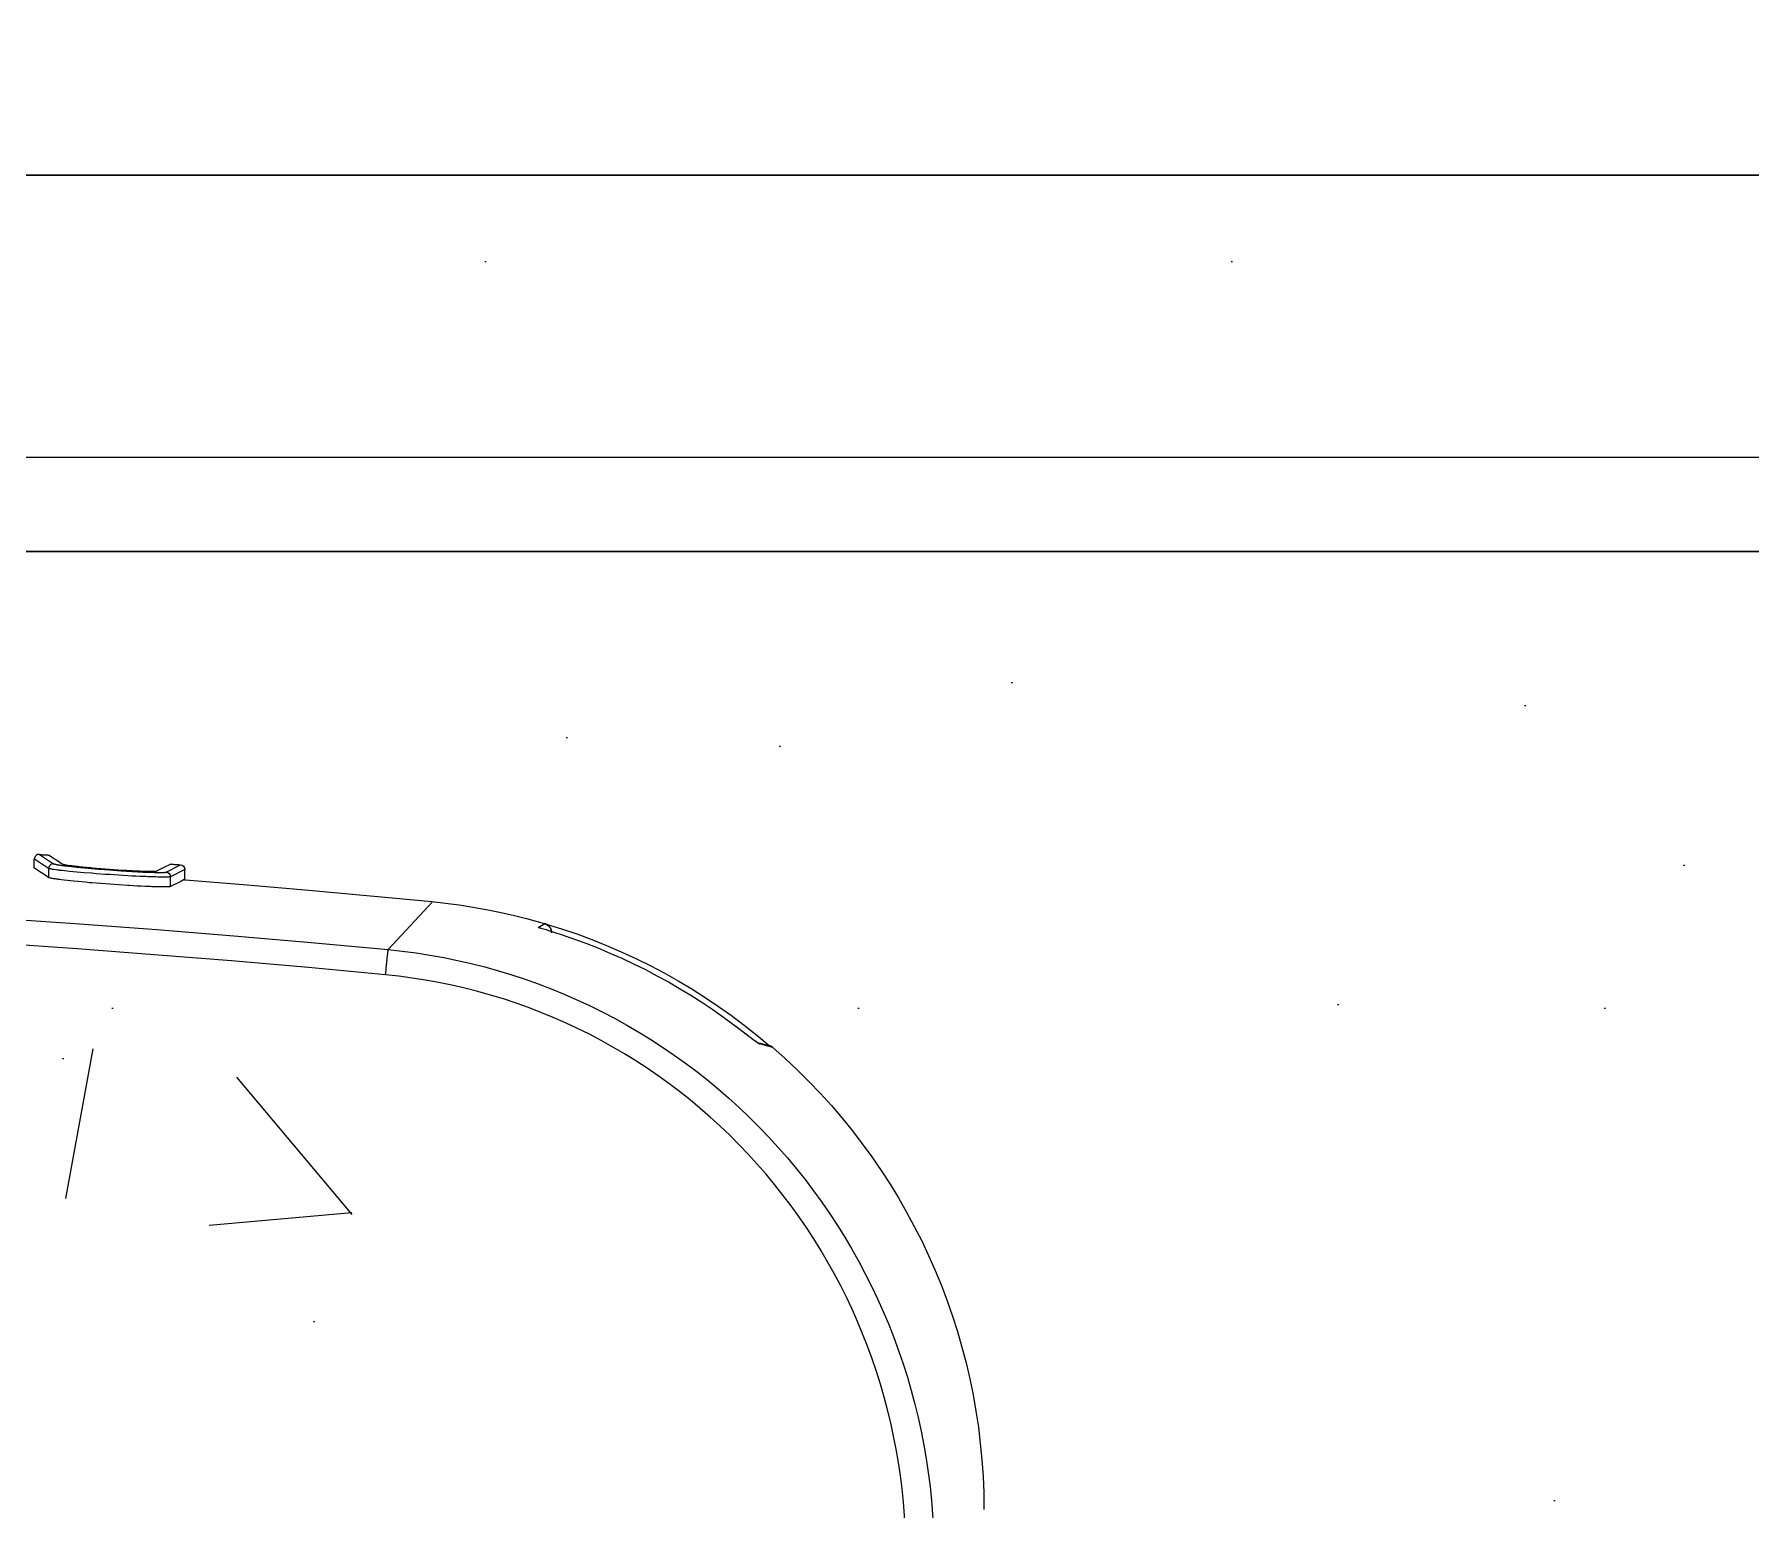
# Model space of a CAD drawing. Header units: millimetres. Extents: x 7086022 to 7120578, y 229555 to 276126.
# Drawn here: x 7110687.1 to 7110869.6, y 242623 to 242779.9 of the extents above; entities that cross this region are included whole.
import ezdxf
from ezdxf.xclip import XClip

# ---------------------------------------------------------------- set-up
doc = ezdxf.new("R2010")
doc.units = ezdxf.units.MM
doc.header["$LTSCALE"] = 100
doc.header["$XCLIPFRAME"] = 2
for name, color, linetype in [('BP', 7, 'Continuous'), ('U-84D-EX$0$CON', 2, 'Continuous'), ('U-84D-EX$0$FIN', 5, 'Continuous'), ('U-84D-EX$0$FUR_욕실', 8, 'Continuous'), ('U-84D-EX$0$HAT', 8, 'Continuous'), ('U-84D-EX$0$S-ELE', 4, 'Continuous')]:
    doc.layers.add(name, color=color, linetype=linetype)
doc.layers.add('U-84D-EX$0$Defpoint', color=142, linetype='Continuous', plot=False)
doc.layers.add('U-84D-EX$0$MC', color=152, linetype='Continuous', plot=False)

# ---------------------------------------------------------------- blocks, each defined once
blk = doc.blocks.new('U-84D-EX$0$대변기')
blk.add_wipeout([(22.25, 172.54), (8.91, 147.75), (6.75, 136.34), (0, 0), (6.75, -136.34), (8.91, -147.75), (22.08, -172.29), (48.75, -190.93), (71.39, -195), (166.78, -195), (163.87, -199.59), (211.56, -201.09), (211.59, -201.6), (211.81, -202.64), (212.51, -203.59), (213.12, -203.98), (214.15, -204.2), (220.75, -204.2), (220.75, -206.36), (211.68, -206.36), (211.16, -206.4), (210.27, -206.68), (209.31, -207.43), (208.75, -208.41), (208.59, -209.09), (208.56, -209.46), (208.57, -265.02), (208.68, -265.02), (208.78, -265.75), (209.15, -266.63), (209.44, -267.04), (210.11, -267.63), (210.66, -267.92), (211.05, -268.03), (211.75, -268.12), (489.29, -268.12), (490.39, -267.86), (490.87, -267.71), (491.45, -267.22), (492.01, -266.5), (492.24, -265.95), (492.34, -265.59), (492.39, -265), (492.39, -209.47), (492.27, -208.62), (492.05, -208.04), (491.65, -207.42), (491.18, -206.97), (490.66, -206.65), (490.05, -206.44), (489.56, -206.38), (489.29, -206.36), (294.65, -206.36), (294.65, -204.2), (299.37, -204.2), (299.93, -204.14), (300.82, -203.77), (301.13, -203.53), (301.57, -203.01), (301.8, -202.57), (301.98, -201.86), (301.98, -201.81), (356.76, -202.11), (409.65, -200.73), (451.07, -197.49), (521.76, -184.13), (558.83, -171.77), (607.51, -146.93), (640.32, -121.72), (666.4, -92.64), (682.86, -64.81), (689.37, -48.84), (694.46, -30.58), (696.68, -17.3), (697.46, -8.65), (697.7, 0.02), (696.02, 21.31), (691.27, 41.8), (683.34, 62.6), (669.05, 87.71), (652.78, 108.07), (630.64, 128.96), (599.08, 150.93), (558.2, 170.85), (516.94, 184.22), (478.6, 192.5), (440.58, 197.36), (409.56, 199.56), (375.33, 200.69), (311.09, 200.7), (281.72, 200.87), (251.35, 200.76), (223.33, 200.38), (188.29, 199.95), (182.4, 198.16), (177.52, 194.77), (79.8, 195), (40.7, 194.57), (37.25, 193.23), (37.25, 185.31)]).dxf.layer = 'U-84D-EX$0$FUR_욕실'
at = {"layer": 'U-84D-EX$0$FUR_욕실'}
for p, q in [((1.71, -94.53), (2.71, -96.05)), ((3.21, -95.52), (2.21, -94)), ((3.18, -93.99), (2.22, -93.99)), ((2.11, -96), (1.78, -95.5)), ((2.31, -96.31), (2.11, -96)), ((2.44, -96.51), (2.31, -96.31)), ((2.77, -97.01), (2.44, -96.51)), ((3.21, -95.52), (4.18, -95.52)), ((4.74, -100.12), (4.72, -99.87)), ((5.03, -104.09), (5.02, -103.93)), ((3.1, -107.78), (3.25, -107.49)), ((3.25, -107.49), (3.5, -106.99)), ((2.74, -108.5), (3.1, -107.78)), ((3.59, -108.02), (2.82, -109.54)), ((3.31, -110), (4.09, -108.48)), ((5.13, -108.48), (4.09, -108.48)), ((4.4, -110), (3.31, -110)), ((4.4, -109.93), (4.4, -110)), ((4.4, -110), (4.41, -110.09)), ((6.75, -136.34), (11.84, -131.64)), ((9.47, -147.6), (9.5, -147.7)), ((19.83, -168.41), (19.83, -168.41)), ((19.83, -168.41), (20.34, -169.09)), ((20.34, -169.09), (21.25, -170.28)), ((21.7, -170.89), (21.71, -170.91)), ((21.7, -170.9), (21.78, -171.2)), ((21.78, -171.2), (22.04, -172.14)), ((21.99, -171.62), (21.86, -171.15)), ((22.25, -172.54), (21.99, -171.62))]:
    blk.add_line(p, q, dxfattribs=at)
blk.add_lwpolyline([(21.25, -170.28), (21.39, -170.47), (21.51, -170.64), (21.62, -170.78), (21.7, -170.89)], dxfattribs=at)
for centre, radius, start, end in [((1384, 0.01), 1378.46, 180.00034, 185.48039), ((-167.14, -114.67), 172.5, 3.5688, 4.8384), ((4.09, -107.98), 0.501, 184.7152, 269.8703), ((3.31, -109.5), 0.499, 184.4238, 269.9893), ((1381.98, 0), 1381.96, 184.56243, 184.56861), ((1331.4, -5.21), 1331.13, 184.51888, 185.65117), ((72.12, -129.83), 65.7, 185.6374, 195.8213), ((71.6, -129.91), 65.18, 195.8781, 196.3859), ((72.17, -129.45), 65.28, 196.1465, 197.152), ((10.04, -148.01), 1, 196.5916, 269.8225), ((70.98, -130.12), 64.52, 196.5057, 220.656), ((71.82, -129.55), 64.91, 197.1599, 216.7808), ((169.06, -56.81), 186.34, 216.7922, 217.293), ((17.3, -174.04), 5.41, 34.2564, 35.4698), ((22.62, -170.51), 0.991, 206.8379, 220.1928), ((71.39, -130), 65, 220.883, 269.9986)]:
    blk.add_arc(centre, radius, start, end, dxfattribs=at)
for points, knots in [([(14.52, -131.36), (12.42, -109.51), (9.26, -65.75), (8.21, -21.9), (8.21, 0)], [0, 0, 0, 0, 0.2500092, 0.4994113, 0.4994113, 0.4994113, 0.4994113]), ([(1.71, -94.53), (1.7, -94.4), (1.81, -94.11), (2.09, -93.99), (2.22, -93.99)], [0, 0, 0, 0, 0.499475, 1, 1, 1, 1]), ([(1.71, -94.53), (1.72, -94.61), (1.76, -94.81), (1.73, -95.14), (1.77, -95.38), (1.78, -95.5)], [0, 0, 0, 0, 0.250183, 0.625036, 1, 1, 1, 1]), ([(2.71, -96.05), (2.7, -95.92), (2.8, -95.63), (3.07, -95.52), (3.21, -95.52)], [0, 0, 0, 0, 0.499706, 1, 1, 1, 1]), ([(2.71, -96.05), (2.73, -96.09), (2.76, -96.22), (2.82, -96.48), (2.87, -96.87), (2.91, -97.16), (2.93, -97.33)], [0, 0, 0, 0, 0.106038, 0.311895, 0.611607, 1, 1, 1, 1]), ([(3.31, -95.94), (3.29, -95.85), (3.26, -95.71), (3.23, -95.56), (3.21, -95.52)], [0, 0, 0, 0, 0.661218, 1, 1, 1, 1]), ([(3.44, -96.94), (3.42, -96.84), (3.39, -96.51), (3.34, -96.17), (3.31, -95.94)], [0, 0, 0, 0, 0.299389, 1, 1, 1, 1]), ([(4.72, -99.87), (4.67, -99.31), (4.58, -98.3), (4.45, -97.12), (4.35, -96.36), (4.29, -95.96), (4.23, -95.7), (4.2, -95.56), (4.18, -95.52)], [0, 0, 0, 0, 0.382736, 0.692773, 0.812107, 0.904227, 0.967164, 1, 1, 1, 1]), ([(3.5, -106.99), (3.53, -106.94), (3.53, -106.77), (3.55, -106.46), (3.54, -105.98), (3.52, -105.36), (3.49, -104.63), (3.42, -103.49), (3.32, -101.99), (3.2, -100.5), (3.1, -99.36), (3.02, -98.63), (2.95, -98.02), (2.89, -97.54), (2.83, -97.22), (2.8, -97.06), (2.77, -97.01)], [0, 0, 0, 0, 0.015568, 0.047892, 0.09605, 0.158348, 0.232613, 0.316207, 0.499382, 0.682477, 0.766022, 0.840302, 0.902731, 0.951169, 0.983918, 1, 1, 1, 1]), ([(2.93, -97.33), (3.12, -98.89), (3.38, -102.03), (3.59, -105.17), (3.63, -106.74)], [0, 0, 0, 0, 0.500015, 1, 1, 1, 1]), ([(4.09, -108.48), (4.11, -108.44), (4.12, -108.29), (4.13, -108.02), (4.13, -107.6), (4.12, -107.06), (4.1, -106.4), (4.06, -105.35), (3.99, -103.88), (3.87, -102.02), (3.7, -99.69), (3.55, -97.99), (3.44, -96.94)], [0, 0, 0, 0, 0.012413, 0.036854, 0.073107, 0.120122, 0.17727, 0.242578, 0.393486, 0.559161, 0.725034, 1, 1, 1, 1]), ([(5.13, -108.48), (5.15, -108.44), (5.16, -108.3), (5.18, -108.03), (5.18, -107.63), (5.17, -107.11), (5.15, -106.48), (5.11, -105.46), (5.06, -104.66), (5.03, -104.09)], [0, 0, 0, 0, 0.031735, 0.093849, 0.185536, 0.304828, 0.449297, 0.615753, 1, 1, 1, 1]), ([(3.63, -107.63), (3.63, -107.72), (3.62, -107.85), (3.61, -107.98), (3.59, -108.02)], [0, 0, 0, 0, 0.662644, 1, 1, 1, 1]), ([(3.63, -106.74), (3.63, -106.83), (3.63, -107.13), (3.64, -107.42), (3.63, -107.63)], [0, 0, 0, 0, 0.298681, 1, 1, 1, 1]), ([(2.74, -108.5), (2.74, -108.59), (2.79, -108.8), (2.76, -109.15), (2.81, -109.41), (2.82, -109.54)], [0, 0, 0, 0, 0.25024, 0.625046, 1, 1, 1, 1]), ([(14.52, -131.36), (14.19, -131.39), (13.7, -131.44), (13.07, -131.5), (12.68, -131.54), (12.35, -131.58), (12.1, -131.6), (11.95, -131.63), (11.86, -131.64), (11.85, -131.65)], [0, 0, 0, 0, 0.378696, 0.548644, 0.69765, 0.820289, 0.91316, 0.973567, 1, 1, 1, 1]), ([(76.29, -186.69), (72.5, -186.69), (64.9, -186.01), (53.9, -182.95), (43.62, -177.95), (34.44, -171.17), (26.65, -162.83), (20.54, -153.22), (16.32, -142.61), (14.89, -135.13), (14.52, -131.36)], [0, 0, 0, 0, 0.125158, 0.250483, 0.375338, 0.500608, 0.625088, 0.750283, 0.874667, 1, 1, 1, 1]), ([(11.84, -131.64), (12.22, -135.6), (13.72, -143.45), (18.13, -154.57), (24.51, -164.66), (32.64, -173.41), (42.23, -180.51), (52.96, -185.76), (64.45, -188.97), (72.38, -189.69), (76.34, -189.69)], [0, 0, 0, 0, 0.125651, 0.250302, 0.375666, 0.500193, 0.62538, 0.750073, 0.87514, 1, 1, 1, 1]), ([(9.13, -148.45), (9.12, -148.43), (9.1, -148.39), (9.08, -148.34), (9.07, -148.3)], [0, 0, 0, 0, 0.279394, 1, 1, 1, 1]), ([(20.81, -169.71), (20.9, -169.82), (21.2, -170.22), (21.5, -170.61), (21.71, -170.91)], [0, 0, 0, 0, 0.283291, 1, 1, 1, 1]), ([(21.78, -171), (21.79, -171.02), (21.82, -171.07), (21.85, -171.11), (21.86, -171.15)], [0, 0, 0, 0, 0.353351, 1, 1, 1, 1])]:
    blk.add_open_spline(points, degree=3, knots=knots, dxfattribs=at)
for points in [[(4.18, -95.52), (3.84, -95.01), (3.51, -94.5), (3.18, -94)], [(4.4, -109.93), (4.64, -109.45), (4.89, -108.97), (5.13, -108.48)], [(9.47, -147.6), (9.34, -147.83), (9.21, -148.07), (9.07, -148.3)], [(9.63, -148.94), (9.42, -148.84), (9.23, -148.66), (9.13, -148.45)], [(10.03, -149.02), (9.9, -149.02), (9.76, -148.99), (9.63, -148.94)], [(22.25, -172.54), (22.15, -172.43), (22.08, -172.29), (22.04, -172.14)]]:
    blk.add_open_spline(points, degree=3, dxfattribs=at)
blk = doc.blocks.new('U-84D-EX$0$욕실-39')
at = {"layer": 'U-84D-EX$0$Defpoint'}
blk.add_lwpolyline([(-1000, 2300), (-1000, 1400), (-1500, 1400), (-1500, 0), (0, 0), (0, 2300)], close=True, dxfattribs=at)
at = {"layer": 'U-84D-EX$0$FUR_욕실'}
blk.add_blockref('U-84D-EX$0$대변기', (-1469.49, 399.99), dxfattribs=at)
at = {"layer": 'U-84D-EX$0$HAT'}
h = blk.add_hatch(dxfattribs=at)
h.set_pattern_fill('AR-CONC', color=252, angle=90)
h.set_pattern_definition([(140, (802930.75, -2615083.35), (15.9390865, 182.184669), [19.05, -209.55]), (85, (802930.75, -2615083.35), (-191.056845, -35.24342), [15.24, -167.640584]), (190.4514444, (802932.07, -2615068.17), (-175.117751, 146.941248), [16.190009, -178.090245]), (136.1842, (802879.95, -2615083.35), (42.04233, 271.07904), [28.575, -314.325]), (186.635557, (802883.45, -2615060.76), (-247.426123, 237.404135), [24.285023, -267.135608]), (81.184151, (802879.95, -2615083.35), (-247.426123, 237.404135), [22.859967, -251.459732]), (111, (802892.65, -2615057.95), (102.265199, 151.614391), [19.05, -209.55]), (56, (802892.65, -2615057.95), (-184.187966, 61.802029), [15.24, -167.64]), (161.451445, (802901.17, -2615045.32), (-81.922768, 213.41642), [16.190009, -178.089938]), (127.4999997, (802930.746, -2615083.35), (-84.5550389, 3.0886037), [0, -165.608, 0, -170.18, 0, -168.275]), (97.4999997, (802930.75, -2615083.35), (-100.1805745, 66.819663), [0, -97.028, 0, -161.798, 0, -64.135]), (57.4999997, (802930.746, -2615139.993), (5.7287447, 135.5905951), [0, -63.5, 0, -198.12, 0, -262.89]), (47.4999997, (802930.75, -2615165.39), (-25.4264903, 148.1291815), [0, -82.55, 0, -131.572, 0, -186.69])])
h.paths.add_polyline_path([(-1340, 1400), (-1340, 0), (-1500, 0), (-1500, 1400)])
at = {"layer": 'U-84D-EX$0$FUR_욕실'}
blk.add_lwpolyline([(-1500, 1400), (-1340, 1400), (-1340, 0), (-1500, 0)], close=True, dxfattribs=at)
blk = doc.blocks.new('U-84D-EX$0$S-CEN')
at = {"layer": 'U-84D-EX$0$S-ELE'}
h = blk.add_hatch(dxfattribs=at)
h.set_pattern_fill('DOTS', color=256, scale=50, angle=-90)
h.set_pattern_definition([(270, (17489.424, 8567.5), (79.375, -39.6875), [0, -79.375])])
h.paths.add_polyline_path([(-11745, 7925), (-11745, 7025), (-11245, 7025), (-11245, 5545), (-12820, 5545), (-12820, 7925)])
blk.add_lwpolyline([(-11245, 5545), (-12820, 5545), (-12820, 7925), (-11745, 7925), (-11745, 7025), (-11245, 7025)], close=True, dxfattribs=at)
blk = doc.blocks.new('U-84D-EX', base_point=(0, 0))
at = {"layer": 'U-84D-EX$0$CON'}
blk.add_lwpolyline([(-4630, -5025), (-4630, -2670), (-4410, -2670), (-4410, -5025)], dxfattribs=at)
at = {"layer": 'U-84D-EX$0$FIN'}
blk.add_line((-4660, -4890), (-4660, -3470), dxfattribs=at)
at = {"layer": 'U-84D-EX$0$MC'}
blk.add_line((-4670, -5165), (-4670, -2000.47), dxfattribs=at)
at = {"layer": 'U-84D-EX$0$FUR_욕실', "xscale": -1}
blk.add_blockref('U-84D-EX$0$욕실-39', (-6170, -4880), dxfattribs=at)
at = {"layer": 'U-84D-EX$0$S-ELE'}
blk.add_blockref('U-84D-EX$0$S-CEN', (6615, -10465), dxfattribs=at)

msp = doc.modelspace()

# ---------------------------------------------------------------- block references
at = {"layer": 'BP'}
ref = msp.add_blockref('U-84D-EX', (7106113.06, 247394.92), dxfattribs=dict(at, rotation=90))
XClip(ref).set_block_clipping_path([(324.9999999999, 0), (324.9999999967, -2999.9999999991), (2544.9999999997, -2999.9999999991), (2544.9999999997, -1934.9999999991), (6614.9999999999, -1934.9999999991), (6614.9999999999, -10964.9999999991), (-9540.0000000001, -10964.9999999991), (-9540.0000000001, -17.3253110833)])

doc.saveas('drawing.dxf')
